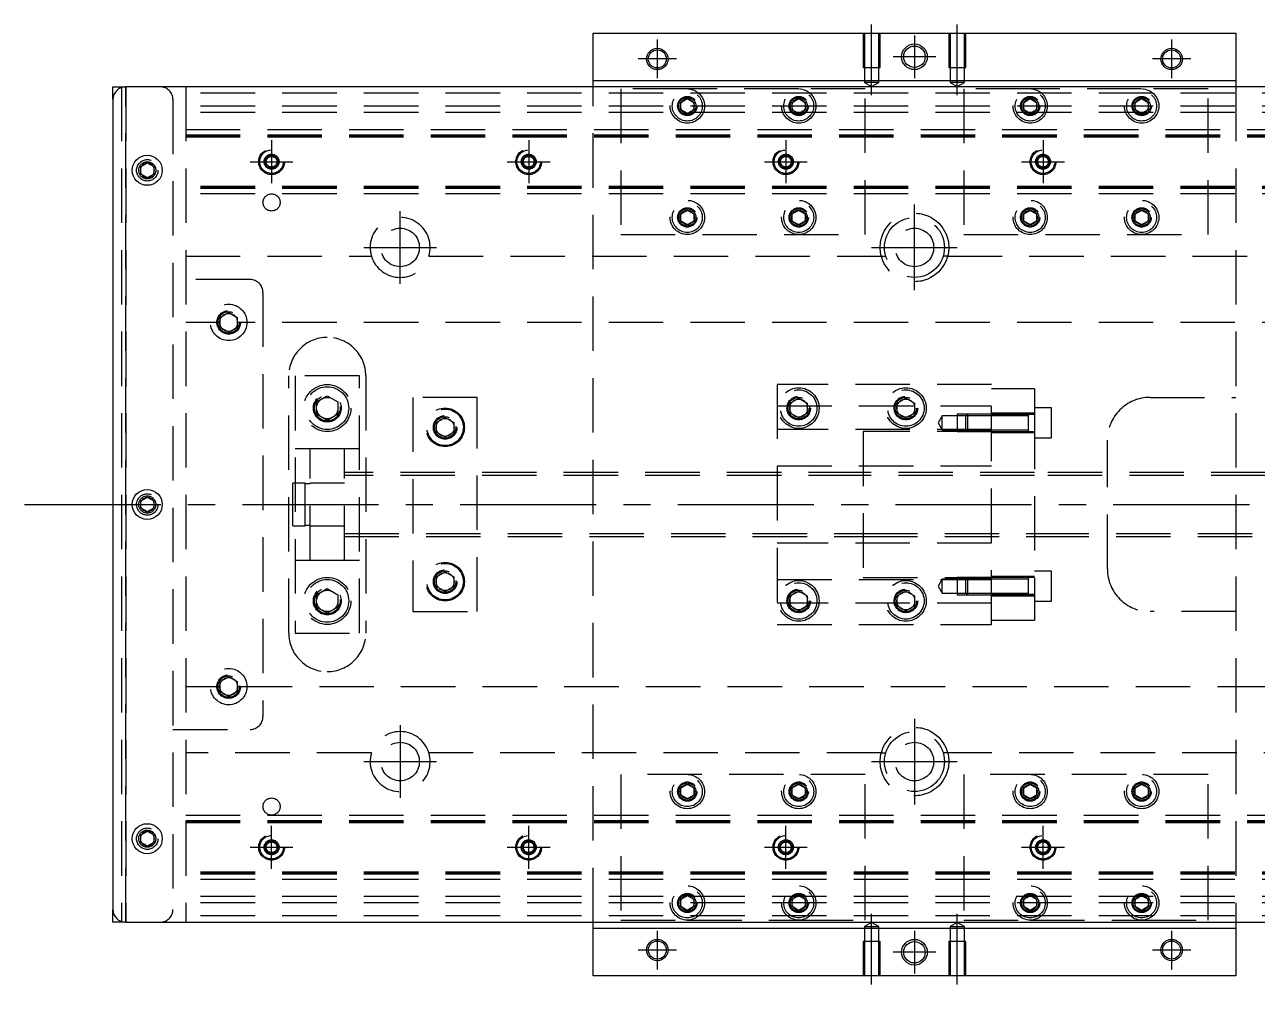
# Model space of a CAD drawing. Extents: x -21 to 543, y -284 to 112.
# Drawn here: x -20.6 to 267, y -112 to 112 of the extents above; entities that cross this region are included whole.
import ezdxf

# ---------------------------------------------------------------- set-up
doc = ezdxf.new("R2010")
doc.units = 0
doc.linetypes.add('CENTER', pattern=[50.8, 31.75, -6.35, 6.35, -6.35])
doc.linetypes.add('DASHED', pattern=[19.05, 12.7, -6.35])
doc.layers.get('0').update_dxf_attribs({"linetype": 'CONTINUOUS'})
doc.layers.add('CENTER', color=1, linetype='CENTER')

msp = doc.modelspace()

# ---------------------------------------------------------------- linework, layer by layer
at = {"color": 7, "linetype": 'CONTINUOUS'}
for p, q in [((112, 110), (262, 110)), ((112, 99), (112, 110)), ((262, 110), (262, 99)), ((112, 99), (262, 99)), ((112, 97.5), (112, 99)), ((262, 99), (262, 97.5)), ((0, 94.5), (0, 97.5)), ((0, 97.5), (3, 97.5)), ((371, 97.5), (3, 97.5)), ((0, 94.5), (0, -94.5)), ((6.5, 78.866026), (8, 79.73205)), ((6.5, 77.133974), (6.5, 78.866026)), ((8, 79.73205), (9.5, 78.866026)), ((9.5, 78.866026), (9.5, 77.133974)), ((8, 76.26795), (6.5, 77.133974)), ((9.5, 77.133974), (8, 76.26795)), ((6.5, 0.866026), (8, 1.73205)), ((6.5, -0.866026), (6.5, 0.866026)), ((8, 1.73205), (9.5, 0.866026)), ((9.5, 0.866026), (9.5, -0.866026)), ((8, -1.73205), (6.5, -0.866026)), ((9.5, -0.866026), (8, -1.73205)), ((6.5, -77.133974), (8, -76.26795)), ((6.5, -78.866026), (6.5, -77.133974)), ((8, -76.26795), (9.5, -77.133974)), ((9.5, -77.133974), (9.5, -78.866026)), ((8, -79.73205), (6.5, -78.866026)), ((9.5, -78.866026), (8, -79.73205)), ((0, -97.5), (0, -94.5)), ((3, -97.5), (0, -97.5)), ((3, -97.5), (371, -97.5)), ((112, -99), (112, -97.5)), ((262, -97.5), (262, -99)), ((112, -110), (112, -99)), ((262, -99), (112, -99)), ((262, -99), (262, -110)), ((262, -110), (112, -110))]:
    msp.add_line(p, q, dxfattribs=at)
at = {"color": 3, "linetype": 'DASHED'}
for p, q in [((175.000006, 110), (175.000006, 102)), ((175.35, 110), (175.35, 102)), ((178.65, 102), (178.65, 110)), ((178.999994, 102), (178.999994, 110)), ((195.000006, 110), (195.000006, 102)), ((195.35, 110), (195.35, 102)), ((198.65, 102), (198.65, 110)), ((198.999994, 102), (198.999994, 110)), ((175.000006, 102), (178.999994, 102)), ((175.35, 102), (175.35, 98.5)), ((178.65, 98.5), (178.65, 102)), ((195.000006, 102), (198.999994, 102)), ((195.35, 102), (195.35, 98.5)), ((198.65, 98.5), (198.65, 102)), ((177, 98.5), (175.35, 98.5)), ((175.35, 98.5), (177, 97.547372)), ((178.65, 98.5), (177, 98.5)), ((177, 97.547372), (178.65, 98.5)), ((197, 98.5), (195.35, 98.5)), ((195.35, 98.5), (197, 97.547372)), ((198.65, 98.5), (197, 98.5)), ((197, 97.547372), (198.65, 98.5)), ((2, 97.5), (2, -97.5)), ((3, 97.5), (3, -97.5)), ((3, -97.5), (3, 97.5)), ((3, -97.5), (3, 97.5)), ((3, 97.5), (3, -97.5)), ((17, 97.5), (17, -97.5)), ((357, 96), (17, 96)), ((112, -97.5), (112, 97.5)), ((134, 97), (118.5, 97)), ((118.5, 97), (118.5, 63)), ((160, 97), (134, 97)), ((175.5, 97), (160, 97)), ((175.5, 63), (175.5, 97)), ((214, 97), (198.5, 97)), ((198.5, 97), (198.5, 63)), ((240, 97), (214, 97)), ((255.5, 97), (240, 97)), ((255.5, 63), (255.5, 97)), ((262, 97.5), (262, -97.5)), ((14, 94.5), (14, -94.5)), ((357, 93), (17, 93)), ((132.5, 93.866026), (134, 94.73205)), ((132.5, 92.133974), (132.5, 93.866026)), ((134, 91.26795), (132.5, 92.133974)), ((134, 94.73205), (135.5, 93.866026)), ((135.5, 92.133974), (134, 91.26795)), ((135.5, 93.866026), (135.5, 92.133974)), ((135.973226, 93.326156), (136, 93)), ((158.5, 93.866026), (160, 94.73205)), ((158.5, 92.133974), (158.5, 93.866026)), ((160, 91.26795), (158.5, 92.133974)), ((160, 94.73205), (161.5, 93.866026)), ((161.5, 92.133974), (160, 91.26795)), ((161.5, 93.866026), (161.5, 92.133974)), ((161.973226, 93.326156), (162, 93)), ((212.5, 93.866026), (214, 94.73205)), ((212.5, 92.133974), (212.5, 93.866026)), ((214, 91.26795), (212.5, 92.133974)), ((214, 94.73205), (215.5, 93.866026)), ((215.5, 92.133974), (214, 91.26795)), ((215.5, 93.866026), (215.5, 92.133974)), ((215.973226, 93.326156), (216, 93)), ((238, 93), (238.030168, 93.346066)), ((238.5, 93.866026), (240, 94.73205)), ((238.5, 92.133974), (238.5, 93.866026)), ((240, 91.26795), (238.5, 92.133974)), ((240, 94.73205), (241.5, 93.866026)), ((241.5, 92.133974), (240, 91.26795)), ((241.5, 93.866026), (241.5, 92.133974)), ((357, 91.5), (17, 91.5)), ((17, 87.5), (357, 87.5)), ((17, 86.247728), (357, 86.247728)), ((17, 86.1147), (357, 86.1147)), ((17, 86.1), (357, 86.1)), ((17, 85.8), (357, 85.8)), ((35.75, 80.721688), (37, 81.443376)), ((35.75, 79.278312), (35.75, 80.721688)), ((37, 81.443376), (38.25, 80.721688)), ((38.25, 80.721688), (38.25, 79.278312)), ((95.75, 80.721688), (97, 81.443376)), ((95.75, 79.278312), (95.75, 80.721688)), ((97, 81.443376), (98.25, 80.721688)), ((98.25, 80.721688), (98.25, 79.278312)), ((155.75, 80.721688), (157, 81.443376)), ((155.75, 79.278312), (155.75, 80.721688)), ((157, 81.443376), (158.25, 80.721688)), ((158.25, 80.721688), (158.25, 79.278312)), ((215.75, 80.721688), (217, 81.443376)), ((215.75, 79.278312), (215.75, 80.721688)), ((217, 81.443376), (218.25, 80.721688)), ((218.25, 80.721688), (218.25, 79.278312)), ((6, 78), (6.030168, 78.346066)), ((35.5, 80), (35.516134, 80.21941)), ((37, 78.556624), (35.75, 79.278312)), ((38.25, 79.278312), (37, 78.556624)), ((95.5, 80), (95.516134, 80.21941)), ((97, 78.556624), (95.75, 79.278312)), ((98.25, 79.278312), (97, 78.556624)), ((155.5, 80), (155.516134, 80.21941)), ((157, 78.556624), (155.75, 79.278312)), ((158.25, 79.278312), (157, 78.556624)), ((215.5, 80), (215.52041, 80.24661)), ((217, 78.556624), (215.75, 79.278312)), ((218.25, 79.278312), (217, 78.556624)), ((357, 74.2), (17, 74.2)), ((357, 73.9), (17, 73.9)), ((357, 73.8853), (17, 73.8853)), ((357, 73.752272), (17, 73.752272)), ((357, 72.5), (17, 72.5)), ((132, 67), (132.030168, 67.346066)), ((132.5, 67.866026), (134, 68.73205)), ((132.5, 66.133974), (132.5, 67.866026)), ((134, 68.73205), (135.5, 67.866026)), ((135.5, 67.866026), (135.5, 66.133974)), ((158, 67), (158.023172, 67.30356)), ((158.5, 67.866026), (160, 68.73205)), ((158.5, 66.133974), (158.5, 67.866026)), ((160, 68.73205), (161.5, 67.866026)), ((161.5, 67.866026), (161.5, 66.133974)), ((212.5, 67.866026), (214, 68.73205)), ((212.5, 66.133974), (212.5, 67.866026)), ((214, 68.73205), (215.5, 67.866026)), ((215.5, 67.866026), (215.5, 66.133974)), ((215.973226, 67.326156), (216, 67)), ((238, 67), (238.030168, 67.346066)), ((238.5, 67.866026), (240, 68.73205)), ((238.5, 66.133974), (238.5, 67.866026)), ((240, 68.73205), (241.5, 67.866026)), ((241.5, 67.866026), (241.5, 66.133974)), ((134, 65.26795), (132.5, 66.133974)), ((135.5, 66.133974), (134, 65.26795)), ((160, 65.26795), (158.5, 66.133974)), ((161.5, 66.133974), (160, 65.26795)), ((214, 65.26795), (212.5, 66.133974)), ((215.5, 66.133974), (214, 65.26795)), ((240, 65.26795), (238.5, 66.133974)), ((241.5, 66.133974), (240, 65.26795)), ((118.5, 63), (175.5, 63)), ((198.5, 63), (255.5, 63)), ((17, 58), (60.291796, 58)), ((73.708204, 58), (179.254033, 58)), ((179.254033, 58), (180.291796, 58)), ((194.745967, 58), (193.708204, 58)), ((194.745967, 58), (300.291796, 58)), ((32, 52.5), (14, 52.5)), ((35, 49.5), (35, -49.5)), ((25, 43.6547), (27, 44.809402)), ((25, 41.3453), (25, 43.6547)), ((27, 44.809402), (29, 43.6547)), ((29, 43.6547), (29, 41.3453)), ((24.9, 42.5), (17, 42.5)), ((24.5, 42.5), (24.534018, 42.911016)), ((27, 40.190598), (25, 41.3453)), ((29, 41.3453), (27, 40.190598)), ((357, 42.5), (29.1, 42.5)), ((41, -30), (41, 30)), ((42.5, 30), (42.5, -30)), ((57.5, 30), (42.5, 30)), ((57.5, -30), (57.5, 30)), ((59, 30), (59, -30)), ((155, 28), (155, -28)), ((205, 28), (155, 28)), ((205, -28), (205, 28)), ((215, 27), (205, 27)), ((215, 27), (215, 20.976176)), ((47.5, 23.943376), (50, 25.386752)), ((47.5, 21.056624), (47.5, 23.943376)), ((50, 25.386752), (52.5, 23.943376)), ((52.5, 23.943376), (52.5, 21.056624)), ((85, 25), (70, 25)), ((70, 25), (70, -25)), ((85, -25), (85, 25)), ((158, 23.6547), (160, 24.809402)), ((158, 21.3453), (158, 23.6547)), ((160, 24.809402), (162, 23.6547)), ((162, 23.6547), (162, 21.3453)), ((183, 23.6547), (185, 24.809402)), ((183, 21.3453), (183, 23.6547)), ((185, 24.809402), (187, 23.6547)), ((187, 23.6547), (187, 21.3453)), ((242, 25), (262, 25)), ((50, 19.613248), (47.5, 21.056624)), ((52.5, 21.056624), (50, 19.613248)), ((52.977798, 22.864306), (53, 22.5)), ((75.5, 19.1547), (77.5, 20.309402)), ((77.5, 20.309402), (79.5, 19.1547)), ((155, 23), (205, 23)), ((160, 20.190598), (158, 21.3453)), ((162, 21.3453), (160, 20.190598)), ((162.483582, 22.786038), (162.5, 22.5)), ((182.5, 22.5), (182.52689, 22.865682)), ((185, 20.190598), (183, 21.3453)), ((187, 21.3453), (185, 20.190598)), ((193.5, 20.702558), (192.547372, 19.052558)), ((193.5, 17.402558), (193.5, 20.702558)), ((197, 20.702558), (193.5, 20.702558)), ((197, 21.052554), (197, 17.052564)), ((199.35, 21.052554), (197, 21.052554)), ((199, 20.702558), (197, 20.702558)), ((199.35, 21.052558), (199, 20.702558)), ((199, 17.402558), (199, 20.702558)), ((205, 20.702558), (199, 20.702558)), ((205, 20.702558), (199, 20.702558)), ((199.35, 21.052558), (199.35, 17.052558)), ((205, 21.052556), (199.35, 21.052558)), ((205, 21.052554), (199.35, 21.052554)), ((215, 21.302558), (205, 21.302558)), ((213.605, 21.052558), (205, 21.052556)), ((215, 20.976176), (205, 20.976176)), ((213.6, 20.702558), (205, 20.702558)), ((215, 21.052558), (213.595, 21.052558)), ((213.6, 17.05324), (213.6, 21.052564)), ((213.6, 20.836098), (213.6, 21.052558)), ((213.6, 21.052558), (213.6, 20.835892)), ((219, 22.552558), (215, 22.552558)), ((215, 20.976176), (215, -20.976176)), ((219, 15.552558), (219, 22.552558)), ((75.5, 16.8453), (75.5, 19.1547)), ((79.5, 19.1547), (79.5, 16.8453)), ((79.983582, 18.286038), (80, 18)), ((205, 17.5), (155, 17.5)), ((192.547372, 19.052558), (193.5, 17.402558)), ((193.5, 17.402558), (197, 17.402558)), ((197, 17.402558), (199, 17.402558)), ((199, 17.402558), (205, 17.402558)), ((199, 17.402558), (199.35, 17.052558)), ((199, 17.402558), (205, 17.402558)), ((205, 17.402558), (213.6, 17.402558)), ((213.6, 17.269268), (213.6, 17.052558)), ((213.6, 17.052558), (213.6, 17.26902)), ((77.5, 15.690598), (75.5, 16.8453)), ((79.5, 16.8453), (77.5, 15.690598)), ((175, 17), (175, -17)), ((205, 17), (175, 17)), ((197, 17.052564), (199.35, 17.052564)), ((199.35, 17.052564), (205, 17.052564)), ((199.35, 17.052558), (205, 17.052562)), ((205, 17.052562), (213.605, 17.052558)), ((205, 16.802558), (215, 16.802558)), ((213.595, 17.052558), (215, 17.052558)), ((213.6, 17.052554), (213.6, 17.05324)), ((215, 15.552558), (219, 15.552558)), ((232, -15), (232, 15)), ((46, 13), (42.5, 13)), ((46, -13), (46, 13)), ((54, 13), (46, 13)), ((54, 13), (46, 13)), ((54, -13), (54, 13)), ((57.5, 13), (54, 13)), ((155, 9), (205, 9)), ((175, 7.5), (54, 7.5)), ((175, 6.75), (54, 6.75)), ((215, 7.5), (175, 7.5)), ((215, 7.499994), (175, 7.499994)), ((215, 6.75), (175, 6.75)), ((215, 6.75), (175, 6.75)), ((307.005, 7.5), (215, 7.5)), ((307, 6.75), (215, 6.75)), ((42, -5), (42, 5)), ((44.85, 5), (42, 5)), ((44.85, -5), (44.85, 5)), ((46, 4.8), (44.85, 4.8)), ((54, 5), (46, 5)), ((54, 5), (46, 5)), ((9.973226, 0.326156), (10, 0)), ((42, -5), (44.85, -5)), ((44.85, -4.8), (46, -4.8)), ((46, -5), (54, -5)), ((46, -5), (54, -5)), ((54, -6.75), (175, -6.75)), ((54, -7.5), (175, -7.5)), ((175, -6.75), (215, -6.75)), ((175, -6.75), (215, -6.75)), ((175, -7.499994), (215, -7.499994)), ((175, -7.5), (215, -7.5)), ((215, -6.75), (307, -6.75)), ((215, -7.5), (307.005, -7.5)), ((205, -9), (155, -9)), ((42.5, -13), (46, -13)), ((46, -13), (54, -13)), ((46, -13), (54, -13)), ((54, -13), (57.5, -13)), ((75.5, -16.8453), (77.5, -15.690598)), ((75.5, -19.1547), (75.5, -16.8453)), ((77.5, -15.690598), (79.5, -16.8453)), ((79.5, -16.8453), (79.5, -19.1547)), ((175, -17), (205, -17)), ((197, -17.052564), (197, -21.052554)), ((199.35, -17.052564), (197, -17.052564)), ((199.35, -17.052558), (199, -17.402558)), ((199.35, -17.052558), (199.35, -21.052558)), ((205, -17.052562), (199.35, -17.052558)), ((205, -17.052564), (199.35, -17.052564)), ((215, -16.802558), (205, -16.802558)), ((213.605, -17.052558), (205, -17.052562)), ((215, -17.052558), (213.595, -17.052558)), ((213.6, -21.051878), (213.6, -17.052554)), ((213.6, -17.26902), (213.6, -17.052558)), ((213.6, -17.052558), (213.6, -17.269226)), ((219, -15.552558), (215, -15.552558)), ((219, -22.552558), (219, -15.552558)), ((47.5, -21.056624), (50, -19.613248)), ((50, -19.613248), (52.5, -21.056624)), ((77.5, -20.309402), (75.5, -19.1547)), ((79.5, -19.1547), (77.5, -20.309402)), ((79.983582, -17.713962), (80, -18)), ((155, -17.5), (205, -17.5)), ((193.5, -17.402558), (192.547372, -19.052558)), ((192.547372, -19.052558), (193.5, -20.702558)), ((193.5, -20.702558), (193.5, -17.402558)), ((197, -17.402558), (193.5, -17.402558)), ((199, -17.402558), (197, -17.402558)), ((199, -20.702558), (199, -17.402558)), ((205, -17.402558), (199, -17.402558)), ((205, -17.402558), (199, -17.402558)), ((213.6, -17.402558), (205, -17.402558)), ((213.6, -20.836098), (213.6, -17.26902)), ((47.5, -23.943376), (47.5, -21.056624)), ((52.5, -21.056624), (52.5, -23.943376)), ((52.977798, -22.135694), (53, -22.5)), ((205, -23), (155, -23)), ((157.5, -22.5), (157.534018, -22.088984)), ((158, -21.3453), (160, -20.190598)), ((158, -23.6547), (158, -21.3453)), ((160, -20.190598), (162, -21.3453)), ((162, -21.3453), (162, -23.6547)), ((182.5, -22.5), (182.52689, -22.134318)), ((183, -21.3453), (185, -20.190598)), ((183, -23.6547), (183, -21.3453)), ((185, -20.190598), (187, -21.3453)), ((187, -21.3453), (187, -23.6547)), ((193.5, -20.702558), (197, -20.702558)), ((197, -20.702558), (199, -20.702558)), ((197, -21.052554), (199.35, -21.052554)), ((199, -20.702558), (205, -20.702558)), ((199, -20.702558), (199.35, -21.052558)), ((199, -20.702558), (205, -20.702558)), ((199.35, -21.052554), (205, -21.052554)), ((199.35, -21.052558), (205, -21.052556)), ((205, -20.702558), (213.6, -20.702558)), ((215, -20.976176), (205, -20.976176)), ((205, -21.052556), (213.605, -21.052558)), ((205, -21.302558), (215, -21.302558)), ((213.595, -21.052558), (215, -21.052558)), ((213.6, -20.83585), (213.6, -21.052558)), ((213.6, -21.052558), (213.6, -20.836098)), ((213.6, -21.052564), (213.6, -21.051878)), ((215, -20.976176), (215, -27)), ((215, -22.552558), (219, -22.552558)), ((50, -25.386752), (47.5, -23.943376)), ((52.5, -23.943376), (50, -25.386752)), ((70, -25), (85, -25)), ((160, -24.809402), (158, -23.6547)), ((162, -23.6547), (160, -24.809402)), ((185, -24.809402), (183, -23.6547)), ((187, -23.6547), (185, -24.809402)), ((262, -25), (242, -25)), ((155, -28), (205, -28)), ((205, -27), (215, -27)), ((42.5, -30), (57.5, -30)), ((25, -41.3453), (27, -40.190598)), ((27, -40.190598), (29, -41.3453)), ((17, -42.5), (24.9, -42.5)), ((25, -43.6547), (25, -41.3453)), ((29, -41.3453), (29, -43.6547)), ((29.1, -42.5), (357, -42.5)), ((29.483582, -42.213962), (29.5, -42.5)), ((27, -44.809402), (25, -43.6547)), ((29, -43.6547), (27, -44.809402)), ((14, -52.5), (32, -52.5)), ((60.291796, -58), (17, -58)), ((179.254033, -58), (73.708204, -58)), ((179.254033, -58), (180.291796, -58)), ((194.745967, -58), (193.708204, -58)), ((300.291796, -58), (194.745967, -58)), ((118.5, -63), (118.5, -97)), ((175.5, -63), (118.5, -63)), ((175.5, -97), (175.5, -63)), ((255.5, -63), (198.5, -63)), ((198.5, -63), (198.5, -97)), ((255.5, -97), (255.5, -63)), ((132.5, -66.133974), (134, -65.26795)), ((132.5, -67.866026), (132.5, -66.133974)), ((134, -65.26795), (135.5, -66.133974)), ((135.5, -66.133974), (135.5, -67.866026)), ((158.5, -66.133974), (160, -65.26795)), ((158.5, -67.866026), (158.5, -66.133974)), ((160, -65.26795), (161.5, -66.133974)), ((161.5, -66.133974), (161.5, -67.866026)), ((212.5, -66.133974), (214, -65.26795)), ((212.5, -67.866026), (212.5, -66.133974)), ((214, -65.26795), (215.5, -66.133974)), ((215.5, -66.133974), (215.5, -67.866026)), ((238.5, -66.133974), (240, -65.26795)), ((238.5, -67.866026), (238.5, -66.133974)), ((240, -65.26795), (241.5, -66.133974)), ((241.5, -66.133974), (241.5, -67.866026)), ((132, -67), (132.030168, -66.653934)), ((134, -68.73205), (132.5, -67.866026)), ((135.5, -67.866026), (134, -68.73205)), ((158, -67), (158.023172, -66.69644)), ((160, -68.73205), (158.5, -67.866026)), ((161.5, -67.866026), (160, -68.73205)), ((212, -67), (212.023172, -66.69644)), ((214, -68.73205), (212.5, -67.866026)), ((215.5, -67.866026), (214, -68.73205)), ((240, -68.73205), (238.5, -67.866026)), ((241.5, -67.866026), (240, -68.73205)), ((241.973226, -66.673844), (242, -67)), ((17, -72.5), (357, -72.5)), ((17, -73.752272), (357, -73.752272)), ((17, -73.8853), (357, -73.8853)), ((17, -73.9), (357, -73.9)), ((17, -74.2), (357, -74.2)), ((6, -78), (6.030168, -77.653934)), ((35.75, -79.278312), (37, -78.556624)), ((35.75, -80.721688), (35.75, -79.278312)), ((37, -78.556624), (38.25, -79.278312)), ((38.25, -79.278312), (38.25, -80.721688)), ((38.477374, -79.74045), (38.5, -80)), ((95.75, -79.278312), (97, -78.556624)), ((95.75, -80.721688), (95.75, -79.278312)), ((97, -78.556624), (98.25, -79.278312)), ((98.25, -79.278312), (98.25, -80.721688)), ((98.477374, -79.74045), (98.5, -80)), ((155.75, -79.278312), (157, -78.556624)), ((155.75, -80.721688), (155.75, -79.278312)), ((157, -78.556624), (158.25, -79.278312)), ((158.25, -79.278312), (158.25, -80.721688)), ((158.477374, -79.74045), (158.5, -80)), ((215.5, -80), (215.52041, -79.75339)), ((215.75, -79.278312), (217, -78.556624)), ((215.75, -80.721688), (215.75, -79.278312)), ((217, -78.556624), (218.25, -79.278312)), ((218.25, -79.278312), (218.25, -80.721688)), ((37, -81.443376), (35.75, -80.721688)), ((38.25, -80.721688), (37, -81.443376)), ((97, -81.443376), (95.75, -80.721688)), ((98.25, -80.721688), (97, -81.443376)), ((157, -81.443376), (155.75, -80.721688)), ((158.25, -80.721688), (157, -81.443376)), ((217, -81.443376), (215.75, -80.721688)), ((218.25, -80.721688), (217, -81.443376)), ((357, -85.8), (17, -85.8)), ((357, -86.1), (17, -86.1)), ((357, -86.1147), (17, -86.1147)), ((357, -86.247728), (17, -86.247728)), ((357, -87.5), (17, -87.5)), ((357, -91.5), (17, -91.5)), ((132.5, -92.133974), (134, -91.26795)), ((134, -91.26795), (135.5, -92.133974)), ((158.5, -92.133974), (160, -91.26795)), ((160, -91.26795), (161.5, -92.133974)), ((212.5, -92.133974), (214, -91.26795)), ((214, -91.26795), (215.5, -92.133974)), ((238.5, -92.133974), (240, -91.26795)), ((240, -91.26795), (241.5, -92.133974)), ((357, -93), (17, -93)), ((132, -93), (132.030168, -92.653934)), ((132.5, -93.866026), (132.5, -92.133974)), ((134, -94.73205), (132.5, -93.866026)), ((135.5, -93.866026), (134, -94.73205)), ((135.5, -92.133974), (135.5, -93.866026)), ((158.5, -93.866026), (158.5, -92.133974)), ((160, -94.73205), (158.5, -93.866026)), ((161.5, -93.866026), (160, -94.73205)), ((161.5, -92.133974), (161.5, -93.866026)), ((161.973226, -92.673844), (162, -93)), ((212, -93), (212.023172, -92.69644)), ((212.5, -93.866026), (212.5, -92.133974)), ((214, -94.73205), (212.5, -93.866026)), ((215.5, -93.866026), (214, -94.73205)), ((215.5, -92.133974), (215.5, -93.866026)), ((238.5, -93.866026), (238.5, -92.133974)), ((240, -94.73205), (238.5, -93.866026)), ((241.5, -93.866026), (240, -94.73205)), ((241.5, -92.133974), (241.5, -93.866026)), ((241.973226, -92.673844), (242, -93)), ((357, -96), (17, -96)), ((118.5, -97), (134, -97)), ((134, -97), (160, -97)), ((160, -97), (175.5, -97)), ((177, -97.547372), (175.35, -98.5)), ((178.65, -98.5), (177, -97.547372)), ((197, -97.547372), (195.35, -98.5)), ((198.65, -98.5), (197, -97.547372)), ((198.5, -97), (214, -97)), ((214, -97), (240, -97)), ((240, -97), (255.5, -97)), ((175.35, -98.5), (177, -98.5)), ((175.35, -98.5), (175.35, -102)), ((177, -98.5), (178.65, -98.5)), ((178.65, -102), (178.65, -98.5)), ((195.35, -98.5), (197, -98.5)), ((195.35, -98.5), (195.35, -102)), ((197, -98.5), (198.65, -98.5)), ((198.65, -102), (198.65, -98.5)), ((178.999994, -102), (175.000006, -102)), ((175.000006, -102), (175.000006, -110)), ((175.35, -102), (175.35, -110)), ((178.65, -110), (178.65, -102)), ((178.999994, -110), (178.999994, -102)), ((198.999994, -102), (195.000006, -102)), ((195.000006, -102), (195.000006, -110)), ((195.35, -102), (195.35, -110)), ((198.65, -110), (198.65, -102)), ((198.999994, -110), (198.999994, -102))]:
    msp.add_line(p, q, dxfattribs=at)
at = {"color": 3, "linetype": 'CONTINUOUS'}
for centre in [(127, 104), (247, 104), (127, -104), (247, -104)]:
    msp.add_circle(centre, 2.5, dxfattribs=at)
at = {"color": 7, "linetype": 'CONTINUOUS'}
for centre, radius in [((187, 104.5), 3), ((187, 104.5), 2.5), ((127, 104), 2.1), ((247, 104), 2.1), ((8, 78), 3.5), ((8, 0), 3.5), ((8, -78), 3.5), ((127, -104), 2.1), ((187, -104.5), 3), ((187, -104.5), 2.5), ((247, -104), 2.1)]:
    msp.add_circle(centre, radius, dxfattribs=at)
at = {"color": 3, "linetype": 'DASHED'}
for centre, radius in [((134, 93), 4), ((134, 93), 3.5), ((134, 93), 2.25), ((134, 93), 2), ((160, 93), 4), ((160, 93), 3.5), ((160, 93), 2.25), ((160, 93), 2), ((214, 93), 4), ((214, 93), 3.5), ((214, 93), 2.25), ((214, 93), 2), ((240, 93), 4), ((240, 93), 3.5), ((240, 93), 2.25), ((240, 93), 2), ((37, 80), 3), ((37, 80), 2.75), ((37, 80), 1.75), ((37, 80), 1.5), ((37, 80), 1.25), ((97, 80), 3), ((97, 80), 2.75), ((97, 80), 1.75), ((97, 80), 1.5), ((97, 80), 1.25), ((157, 80), 3), ((157, 80), 2.75), ((157, 80), 1.75), ((157, 80), 1.5), ((157, 80), 1.25), ((217, 80), 3), ((217, 80), 2.75), ((217, 80), 1.75), ((217, 80), 1.5), ((217, 80), 1.25), ((8, 78), 2.5), ((8, 78), 2), ((37, 70.5), 2), ((134, 67), 4), ((134, 67), 3.5), ((134, 67), 2.25), ((160, 67), 4), ((160, 67), 3.5), ((160, 67), 2.25), ((214, 67), 4), ((214, 67), 3.5), ((214, 67), 2.25), ((240, 67), 4), ((240, 67), 3.5), ((240, 67), 2.25), ((134, 67), 2), ((134, 67), 1.65), ((160, 67), 2), ((160, 67), 1.65), ((187, 60), 8), ((187, 60), 7), ((214, 67), 2), ((214, 67), 1.65), ((240, 67), 2), ((240, 67), 1.65), ((67, 60), 4.5), ((187, 60), 4.5), ((27, 42.5), 4.25), ((27, 42.5), 2.75), ((27, 42.5), 2.5), ((27, 42.5), 2.1), ((50, 22.5), 5.5), ((50, 22.5), 5), ((160, 22.5), 4.75), ((160, 22.5), 4.25), ((185, 22.5), 4.75), ((185, 22.5), 4.25), ((50, 22.5), 3.25), ((50, 22.5), 3), ((50, 22.5), 2.5), ((160, 22.5), 2.75), ((160, 22.5), 2.5), ((160, 22.5), 2.1), ((185, 22.5), 2.75), ((185, 22.5), 2.5), ((185, 22.5), 2.1), ((77.5, 18), 4.5), ((77.5, 18), 4.25), ((77.5, 18), 2.75), ((77.5, 18), 2.5), ((77.5, 18), 2.1), ((8, 0), 2.5), ((8, 0), 2), ((77.5, -18), 4.5), ((77.5, -18), 4.25), ((50, -22.5), 5.5), ((77.5, -18), 2.75), ((77.5, -18), 2.5), ((77.5, -18), 2.1), ((50, -22.5), 5), ((50, -22.5), 3.25), ((50, -22.5), 3), ((50, -22.5), 2.5), ((160, -22.5), 4.75), ((160, -22.5), 4.25), ((160, -22.5), 2.75), ((160, -22.5), 2.5), ((185, -22.5), 4.75), ((185, -22.5), 4.25), ((185, -22.5), 2.75), ((185, -22.5), 2.5), ((160, -22.5), 2.1), ((185, -22.5), 2.1), ((27, -42.5), 4.25), ((27, -42.5), 2.75), ((27, -42.5), 2.5), ((27, -42.5), 2.1), ((187, -60), 8), ((187, -60), 7), ((67, -60), 4.5), ((187, -60), 4.5), ((134, -67), 4), ((160, -67), 4), ((214, -67), 4), ((240, -67), 4), ((134, -67), 3.5), ((134, -67), 2.25), ((134, -67), 2), ((134, -67), 1.65), ((160, -67), 3.5), ((160, -67), 2.25), ((160, -67), 2), ((160, -67), 1.65), ((214, -67), 3.5), ((214, -67), 2.25), ((214, -67), 2), ((214, -67), 1.65), ((240, -67), 3.5), ((240, -67), 2.25), ((240, -67), 2), ((240, -67), 1.65), ((37, -70.5), 2), ((8, -78), 2.5), ((8, -78), 2), ((37, -80), 3), ((37, -80), 2.75), ((97, -80), 3), ((97, -80), 2.75), ((157, -80), 3), ((157, -80), 2.75), ((217, -80), 3), ((217, -80), 2.75), ((37, -80), 1.75), ((37, -80), 1.5), ((37, -80), 1.25), ((97, -80), 1.75), ((97, -80), 1.5), ((97, -80), 1.25), ((157, -80), 1.75), ((157, -80), 1.5), ((157, -80), 1.25), ((217, -80), 1.75), ((217, -80), 1.5), ((217, -80), 1.25), ((134, -93), 4), ((160, -93), 4), ((214, -93), 4), ((240, -93), 4), ((134, -93), 3.5), ((134, -93), 2.25), ((134, -93), 2), ((160, -93), 3.5), ((160, -93), 2.25), ((160, -93), 2), ((214, -93), 3.5), ((214, -93), 2.25), ((214, -93), 2), ((240, -93), 3.5), ((240, -93), 2.25), ((240, -93), 2)]:
    msp.add_circle(centre, radius, dxfattribs=at)
at = {"color": 7, "linetype": 'CONTINUOUS'}
for centre, radius, start, end in [((3, 94.5), 3, 90, 180), ((8, 78), 1.65, 155.380023, 180), ((8, 78), 1.65, 180, 204.619977), ((8, 78), 1.65, 144.619977, 155.380023), ((8, 78), 1.65, 95.380023, 144.619977), ((8, 78), 1.65, 84.619977, 95.380023), ((8, 78), 1.65, 35.380023, 84.619977), ((8, 78), 1.65, 24.619977, 35.380023), ((8, 78), 1.65, 335.380023, 24.619977), ((8, 78), 1.65, 204.619977, 215.380023), ((8, 78), 1.65, 215.380023, 264.619977), ((8, 78), 1.65, 264.619977, 275.380023), ((8, 78), 1.65, 275.380023, 324.619977), ((8, 78), 1.65, 324.619977, 335.380023), ((8, 0), 1.65, 155.380023, 180), ((8, 0), 1.65, 180, 204.619977), ((8, 0), 1.65, 144.619977, 155.380023), ((8, 0), 1.65, 95.380023, 144.619977), ((8, 0), 1.65, 84.619977, 95.380023), ((8, 0), 1.65, 35.380023, 84.619977), ((8, 0), 1.65, 24.619977, 35.380023), ((8, 0), 1.65, 335.380023, 24.619977), ((8, 0), 1.65, 204.619977, 215.380023), ((8, 0), 1.65, 215.380023, 264.619977), ((8, 0), 1.65, 264.619977, 275.380023), ((8, 0), 1.65, 275.380023, 324.619977), ((8, 0), 1.65, 324.619977, 335.380023), ((8, -78), 1.65, 155.380023, 180), ((8, -78), 1.65, 144.619977, 155.380023), ((8, -78), 1.65, 95.380023, 144.619977), ((8, -78), 1.65, 84.619977, 95.380023), ((8, -78), 1.65, 35.380023, 84.619977), ((8, -78), 1.65, 24.619977, 35.380023), ((8, -78), 1.65, 335.380023, 24.619977), ((8, -78), 1.65, 180, 204.619977), ((8, -78), 1.65, 204.619977, 215.380023), ((8, -78), 1.65, 215.380023, 264.619977), ((8, -78), 1.65, 264.619977, 275.380023), ((8, -78), 1.65, 275.380023, 324.619977), ((8, -78), 1.65, 324.619977, 335.380023), ((3, -94.5), 3, 180, 270)]:
    msp.add_arc(centre, radius, start, end, dxfattribs=at)
at = {"color": 3, "linetype": 'DASHED'}
for centre, radius, start, end in [((11, 94.5), 3, 0, 90), ((134, 93), 1.65, 155.380023, 180), ((134, 93), 1.65, 180, 204.619977), ((134, 93), 1.65, 144.619977, 155.380023), ((134, 93), 1.65, 204.619977, 215.380023), ((134, 93), 1.65, 95.380023, 144.619977), ((134, 93), 1.65, 215.380023, 264.619977), ((134, 93), 1.65, 84.619977, 95.380023), ((134, 93), 1.65, 35.380023, 84.619977), ((134, 93), 1.65, 275.380023, 324.619977), ((134, 93), 1.65, 24.619977, 35.380023), ((134, 93), 1.65, 324.619977, 335.380023), ((134, 93), 1.65, 335.380023, 24.619977), ((160, 93), 1.65, 155.380023, 180), ((160, 93), 1.65, 180, 204.619977), ((160, 93), 1.65, 144.619977, 155.380023), ((160, 93), 1.65, 204.619977, 215.380023), ((160, 93), 1.65, 95.380023, 144.619977), ((160, 93), 1.65, 215.380023, 264.619977), ((160, 93), 1.65, 84.619977, 95.380023), ((160, 93), 1.65, 35.380023, 84.619977), ((160, 93), 1.65, 275.380023, 324.619977), ((160, 93), 1.65, 24.619977, 35.380023), ((160, 93), 1.65, 324.619977, 335.380023), ((160, 93), 1.65, 335.380023, 24.619977), ((214, 93), 1.65, 155.380023, 180), ((214, 93), 1.65, 180, 204.619977), ((214, 93), 1.65, 144.619977, 155.380023), ((214, 93), 1.65, 204.619977, 215.380023), ((214, 93), 1.65, 95.380023, 144.619977), ((214, 93), 1.65, 215.380023, 264.619977), ((214, 93), 1.65, 84.619977, 95.380023), ((214, 93), 1.65, 35.380023, 84.619977), ((214, 93), 1.65, 275.380023, 324.619977), ((214, 93), 1.65, 24.619977, 35.380023), ((214, 93), 1.65, 324.619977, 335.380023), ((214, 93), 1.65, 335.380023, 24.619977), ((240, 93), 1.65, 155.380023, 180), ((240, 93), 1.65, 180, 204.619977), ((240, 93), 1.65, 144.619977, 155.380023), ((240, 93), 1.65, 204.619977, 215.380023), ((240, 93), 1.65, 95.380023, 144.619977), ((240, 93), 1.65, 215.380023, 264.619977), ((240, 93), 1.65, 84.619977, 95.380023), ((240, 93), 1.65, 35.380023, 84.619977), ((240, 93), 1.65, 275.380023, 324.619977), ((240, 93), 1.65, 24.619977, 35.380023), ((240, 93), 1.65, 324.619977, 335.380023), ((240, 93), 1.65, 335.380023, 24.619977), ((134, 93), 1.65, 264.619977, 275.380023), ((160, 93), 1.65, 264.619977, 275.380023), ((214, 93), 1.65, 264.619977, 275.380023), ((240, 93), 1.65, 264.619977, 275.380023), ((67, 60), 7, 343.39845, 196.60155), ((67, 60), 7, 196.60155, 343.39845), ((32, 49.5), 3, 0, 90), ((50, 30), 9, 90, 180), ((50, 30), 9, 0, 90), ((242, 15), 10, 90, 180), ((242, -15), 10, 180, 270), ((50, -30), 9, 180, 270), ((50, -30), 9, 270, 0), ((32, -49.5), 3, 270, 0), ((67, -60), 7, 16.60155, 163.39845), ((67, -60), 7, 163.39845, 16.60155), ((134, -93), 1.65, 95.380023, 144.619977), ((134, -93), 1.65, 84.619977, 95.380023), ((134, -93), 1.65, 35.380023, 84.619977), ((160, -93), 1.65, 95.380023, 144.619977), ((160, -93), 1.65, 84.619977, 95.380023), ((160, -93), 1.65, 35.380023, 84.619977), ((214, -93), 1.65, 95.380023, 144.619977), ((214, -93), 1.65, 84.619977, 95.380023), ((214, -93), 1.65, 35.380023, 84.619977), ((240, -93), 1.65, 95.380023, 144.619977), ((240, -93), 1.65, 84.619977, 95.380023), ((240, -93), 1.65, 35.380023, 84.619977), ((11, -94.5), 3, 270, 0), ((134, -93), 1.65, 155.380023, 180), ((134, -93), 1.65, 180, 204.619977), ((134, -93), 1.65, 144.619977, 155.380023), ((134, -93), 1.65, 204.619977, 215.380023), ((134, -93), 1.65, 215.380023, 264.619977), ((134, -93), 1.65, 264.619977, 275.380023), ((134, -93), 1.65, 275.380023, 324.619977), ((134, -93), 1.65, 24.619977, 35.380023), ((134, -93), 1.65, 324.619977, 335.380023), ((134, -93), 1.65, 335.380023, 24.619977), ((160, -93), 1.65, 155.380023, 180), ((160, -93), 1.65, 180, 204.619977), ((160, -93), 1.65, 144.619977, 155.380023), ((160, -93), 1.65, 204.619977, 215.380023), ((160, -93), 1.65, 215.380023, 264.619977), ((160, -93), 1.65, 264.619977, 275.380023), ((160, -93), 1.65, 275.380023, 324.619977), ((160, -93), 1.65, 24.619977, 35.380023), ((160, -93), 1.65, 324.619977, 335.380023), ((160, -93), 1.65, 335.380023, 24.619977), ((214, -93), 1.65, 155.380023, 180), ((214, -93), 1.65, 180, 204.619977), ((214, -93), 1.65, 144.619977, 155.380023), ((214, -93), 1.65, 204.619977, 215.380023), ((214, -93), 1.65, 215.380023, 264.619977), ((214, -93), 1.65, 264.619977, 275.380023), ((214, -93), 1.65, 275.380023, 324.619977), ((214, -93), 1.65, 24.619977, 35.380023), ((214, -93), 1.65, 324.619977, 335.380023), ((214, -93), 1.65, 335.380023, 24.619977), ((240, -93), 1.65, 155.380023, 180), ((240, -93), 1.65, 180, 204.619977), ((240, -93), 1.65, 144.619977, 155.380023), ((240, -93), 1.65, 204.619977, 215.380023), ((240, -93), 1.65, 215.380023, 264.619977), ((240, -93), 1.65, 264.619977, 275.380023), ((240, -93), 1.65, 275.380023, 324.619977), ((240, -93), 1.65, 24.619977, 35.380023), ((240, -93), 1.65, 324.619977, 335.380023), ((240, -93), 1.65, 335.380023, 24.619977)]:
    msp.add_arc(centre, radius, start, end, dxfattribs=at)
at = {"layer": 'CENTER', "color": 1, "linetype": 'CENTER'}
for p, q in [((177, 95.547372), (177, 112)), ((187, 109.5), (187, 99.5)), ((197, 95.547372), (197, 112)), ((127, 108.5), (127, 99.5)), ((247, 108.5), (247, 99.5)), ((131.5, 104), (122.5, 104)), ((192, 104.5), (182, 104.5)), ((251.5, 104), (242.5, 104)), ((37, 85), (37, 75)), ((97, 85), (97, 75)), ((157, 85), (157, 75)), ((217, 85), (217, 75)), ((32, 80), (42, 80)), ((92, 80), (102, 80)), ((152, 80), (162, 80)), ((212, 80), (222, 80)), ((187, 50), (187, 70)), ((67, 51.5), (67, 68.5)), ((58.5, 60), (75.5, 60)), ((177, 60), (197, 60)), ((-20.607194, 0), (407.569477, 0)), ((67, -51.5), (67, -68.5)), ((187, -50), (187, -70)), ((58.5, -60), (75.5, -60)), ((177, -60), (197, -60)), ((37, -85), (37, -75)), ((97, -85), (97, -75)), ((157, -85), (157, -75)), ((217, -85), (217, -75)), ((32, -80), (42, -80)), ((92, -80), (102, -80)), ((152, -80), (162, -80)), ((212, -80), (222, -80)), ((177, -112), (177, -95.547372)), ((197, -112), (197, -95.547372)), ((127, -99.5), (127, -108.5)), ((187, -99.5), (187, -109.5)), ((247, -99.5), (247, -108.5)), ((131.5, -104), (122.5, -104)), ((192, -104.5), (182, -104.5)), ((251.5, -104), (242.5, -104))]:
    msp.add_line(p, q, dxfattribs=at)

doc.saveas('drawing.dxf')
